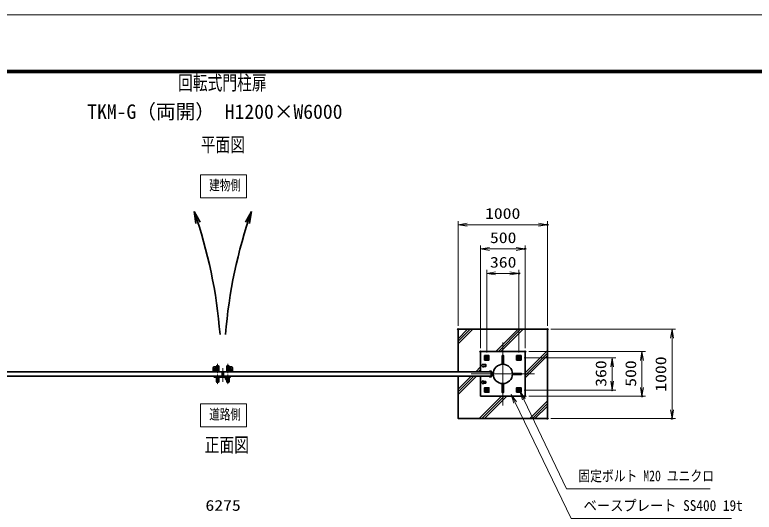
# Model space of a CAD drawing. Units: millimetres at full size. Extents: x -11880 to 11880, y -8400 to 8400.
# Drawn here: x -1593 to 6693, y 2831 to 8400 of the extents above; entities that cross this region are included whole.
import ezdxf
from ezdxf.enums import TextEntityAlignment as Align

# ---------------------------------------------------------------- set-up
doc = ezdxf.new("R2010")
doc.units = ezdxf.units.MM
doc.header["$LTSCALE"] = 30
doc.header["$PDMODE"] = 32
doc.header["$PDSIZE"] = 15
for name, pattern in [('DASHED', [7.5, 6, -1.5]), ('USER1', [18, 12, -1.5, 3, -1.5]), ('USER2', [9, 6, -0.75, 1.5, -0.75])]:
    doc.linetypes.add(name, pattern=pattern)
for name, color, linetype, lineweight in [('0-0_D-TTL', 7, 'Continuous', 18), ('0-1_外形線', 7, 'Continuous', 35), ('0-2_軸線', 200, 'USER1', 15), ('0-3_細線', 2, 'Continuous', 35), ('0-4_寸法線', 4, 'Continuous', 18), ('0-5_0', 7, 'Continuous', 18), ('0-7_隠れ線', 140, 'DASHED', 18), ('0-A_AM_0N', 7, 'Continuous', 50), ('0-B_AM_7N', 6, 'USER2', 18), ('1-2_AM_4N', 4, 'Continuous', 25), ('1-6_ハッチング', 253, 'Continuous', 13)]:
    doc.layers.add(name, color=color, linetype=linetype, lineweight=lineweight)
for name, color, linetype in [('0-6_Defpoints', 7, 'Continuous'), ('0-E_文字3', 254, 'Continuous'), ('1-4_文字', 254, 'Continuous')]:
    doc.layers.add(name, color=color, linetype=linetype)
doc.styles.add('ＭＳ ゴシック', font='')
doc.styles.get('ＭＳ ゴシック').set_extended_font_data('MS Gothic')

# ---------------------------------------------------------------- blocks, each defined once
blk = doc.blocks.new('A$C4093506B')
at = {"layer": '0-1_外形線'}
for p, q in [((-373.3, 0), (376.7, 0)), ((-373.3, -1755), (-373.3, 0)), ((376.7, -1755), (376.7, 0))]:
    blk.add_line(p, q, dxfattribs=at)
blk.add_arc((1.7, -1755), 375, 180, 0, dxfattribs=at)
at = {"layer": '0-2_軸線', "linetype": 'USER2'}
blk.add_line((1.7, 532.5), (1.7, -2662.5), dxfattribs=at)
blk = doc.blocks.new('A$C031A601E')
at = {"layer": '0-1_外形線'}
for p, q in [((-914.7, 739.2), (-914.7, -610.8)), ((-614.7, -910.8), (585.3, -910.8))]:
    blk.add_line(p, q, dxfattribs=at)
blk.add_lwpolyline([(885.3, -610.8), (885.3, 739.2), (-914.7, 739.2)], dxfattribs=at)
for centre, start, end in [((-614.7, -610.8), 180, 270), ((585.3, -610.8), 270, 0)]:
    blk.add_arc(centre, 300, start, end, dxfattribs=at)
at = {"layer": '0-2_軸線'}
for q in [(-14.7, 645.4), (-670.9, -10.8), (641.6, -10.8), (-14.7, -667.1)]:
    blk.add_line((-14.7, -10.8), q, dxfattribs=at)
at = {"layer": '0-3_細線'}
blk.add_circle((-14.7, -10.8), 525, dxfattribs=at)
at = {"layer": '0-7_隠れ線', "linetype": 'Continuous'}
blk.add_line((-914.7, 589.2), (885.3, 589.2), dxfattribs=at)
at = {"layer": '0-7_隠れ線'}
for radius in [420, 315, 285]:
    blk.add_circle((-14.7, -10.8), radius, dxfattribs=at)
blk = doc.blocks.new('U260')
at = {"layer": '0-A_AM_0N'}
blk.add_lwpolyline([(8260059.6, 87953181.2), (8260509.6, 87952921.4), (8260959.6, 87953181.2), (8260959.6, 87953700.8), (8260509.6, 87953960.6), (8260059.6, 87953700.8)], close=True, dxfattribs=at)
for radius in [450, 259.4]:
    blk.add_circle((8260509.6, 87953441), radius, dxfattribs=at)
at = {"layer": '0-B_AM_7N'}
for p, q in [((8260509.6, 87954012.6), (8260509.6, 87952869.5)), ((8259938.1, 87953441), (8261081.2, 87953441))]:
    blk.add_line(p, q, dxfattribs=at)
at = {"layer": '1-2_AM_4N'}
blk.add_arc((8260509.6, 87953441), 300, 260, 170, dxfattribs=at)
blk = doc.blocks.new('U261')
at = {"layer": '0-A_AM_0N'}
blk.add_lwpolyline([(8270859.6, 87953181.2), (8271309.6, 87952921.4), (8271759.6, 87953181.2), (8271759.6, 87953700.8), (8271309.6, 87953960.6), (8270859.6, 87953700.8)], close=True, dxfattribs=at)
for radius in [450, 259.4]:
    blk.add_circle((8271309.6, 87953441), radius, dxfattribs=at)
at = {"layer": '0-B_AM_7N'}
for p, q in [((8271309.6, 87954012.6), (8271309.6, 87952869.5)), ((8270738.1, 87953441), (8271881.2, 87953441))]:
    blk.add_line(p, q, dxfattribs=at)
at = {"layer": '1-2_AM_4N'}
blk.add_arc((8271309.6, 87953441), 300, 260, 170, dxfattribs=at)
blk = doc.blocks.new('U262')
at = {"layer": '0-A_AM_0N'}
blk.add_lwpolyline([(8270859.6, 87942381.2), (8271309.6, 87942121.4), (8271759.6, 87942381.2), (8271759.6, 87942900.8), (8271309.6, 87943160.6), (8270859.6, 87942900.8)], close=True, dxfattribs=at)
for radius in [450, 259.4]:
    blk.add_circle((8271309.6, 87942641), radius, dxfattribs=at)
at = {"layer": '0-B_AM_7N'}
for p, q in [((8270738.1, 87942641), (8271881.2, 87942641)), ((8271309.6, 87943212.6), (8271309.6, 87942069.5))]:
    blk.add_line(p, q, dxfattribs=at)
at = {"layer": '1-2_AM_4N'}
blk.add_arc((8271309.6, 87942641), 300, 260, 170, dxfattribs=at)
blk = doc.blocks.new('U263')
at = {"layer": '0-A_AM_0N'}
blk.add_lwpolyline([(8260059.6, 87942381.2), (8260509.6, 87942121.4), (8260959.6, 87942381.2), (8260959.6, 87942900.8), (8260509.6, 87943160.6), (8260059.6, 87942900.8)], close=True, dxfattribs=at)
for radius in [450, 259.4]:
    blk.add_circle((8260509.6, 87942641), radius, dxfattribs=at)
at = {"layer": '0-B_AM_7N'}
for p, q in [((8259938.1, 87942641), (8261081.2, 87942641)), ((8260509.6, 87943212.6), (8260509.6, 87942069.5))]:
    blk.add_line(p, q, dxfattribs=at)
at = {"layer": '1-2_AM_4N'}
blk.add_arc((8260509.6, 87942641), 300, 260, 170, dxfattribs=at)
blk = doc.blocks.new('ddgfdgggg')
at = {"layer": '0-1_外形線'}
for p, q in [((0, 720), (8880, 720)), ((0, 360), (8880, 360)), ((360, 0), (360, 360)), ((720, 0), (720, 360)), ((3480, 240), (3480, 360)), ((3540, 144), (3540, 240)), ((4620, 240), (4620, 144)), ((7080, 240), (7080, 360)), ((8280, 240), (7080, 240)), ((7140, 144), (7140, 240)), ((8220, 240), (8220, 144)), ((8280, 360), (8280, 240)), ((8880, 360), (8880, 720)), ((13680, 240), (13680, 720)), ((13680, 720), (19680, 720)), ((13680, 240), (19680, 240)), ((14340, 24), (14340, 120)), ((15180, -360), (15180, 240)), ((15420, 120), (15420, 24)), ((17940, 24), (17940, 120)), ((18180, -360), (18180, 240)), ((19020, 120), (19020, 24)), ((19680, 720), (19680, 240)), ((0, -720), (20459.5, -720)), ((623.5, -360), (20506.9, -360)), ((4320, -156), (3840, -156)), ((7920, -156), (7440, -156)), ((15120, -276), (14640, -276)), ((15000, -2400), (15000, -1320)), ((15240, -1080), (18120, -1080)), ((15960, -1080), (15960, -720)), ((15960, -1595), (17400, -1595)), ((17400, -1080), (17400, -720)), ((18720, -276), (18240, -276)), ((18360, -2400), (18360, -1320)), ((21386.8, -968.5), (20459.5, -720)), ((21480, -620.7), (20506.9, -360)), ((21386.8, -968.5), (21480, -620.7))]:
    blk.add_line(p, q, dxfattribs=at)
for points in [[(4680, 360), (4680, 240), (3480, 240)], [(15480, 240), (15480, 120), (14280, 120), (14280, 240)], [(19080, 240), (19080, 120), (17880, 120), (17880, 240)]]:
    blk.add_lwpolyline(points, dxfattribs=at)
for centre, radius, start, end in [((0, 0), 720, 90, 0), ((0, 0), 360, 90, 0), ((3840, 144), 300, 180, 270), ((4320, 144), 300, 270, 0.00002), ((7440, 144), 300, 180, 270), ((7920, 144), 300, 270, 0.00002), ((14640, 24), 300, 180, 270), ((15120, 24), 300, 270, 0.00002), ((18240, 24), 300, 180, 270), ((18720, 24), 300, 270, 0.00002), ((15240, -1320), 240, 90.00002, 180), ((16680, -2400), 1680, 180, 0), ((16680, -2400), 1080, 131.8103, 48.18971), ((18120, -1320), 240, 0.00002, 90.00002)]:
    blk.add_arc(centre, radius, start, end, dxfattribs=at)
at = {"layer": '0-2_軸線'}
for q in [(0, 1526.2), (0, -1526.2), (1526.2, 0)]:
    blk.add_line((0, 0), q, dxfattribs=at)
at = {"layer": '0-7_隠れ線', "linetype": 'Continuous'}
for p, q in [((16080, 720), (16380, 420)), ((16380, 420), (16980, 420)), ((16380, -1080), (16380, 420)), ((16500, -1080), (16500, 420)), ((16860, -1080), (16860, 420)), ((17280, 720), (16980, 420)), ((16980, -1080), (16980, 420)), ((15960, -720), (15960, -360)), ((17400, -720), (17400, -360))]:
    blk.add_line(p, q, dxfattribs=at)
blk = doc.blocks.new('_Open')
at = {"layer": '0-5_0', "color": 4}
blk.add_line((-30, 5), (0, 0), dxfattribs=at)
blk.add_lwpolyline([(-30, -5), (0, 0), (-30, 0)], dxfattribs=at)
blk = doc.blocks.new('S246')
at = {"layer": '0-4_寸法線'}
for points in [[(8335578.5, 87909505), (8287285.7, 87909505), (8272964.2, 87939518.6), (8271672.2, 87942226.1)], [(8273415.4, 87939733.9), (8271672.2, 87942226.1), (8272512.9, 87939303.2)]]:
    blk.add_lwpolyline(points, dxfattribs=at)
at = {"layer": '0-4_寸法線', "color": 254, "style": 'ＭＳ ゴシック', "width": 0.8}
blk.add_text('固定ボルト M20 ユニクロ', height=3637, dxfattribs=at).set_placement((8291294.8, 87910905.5), align=Align.BOTTOM_LEFT)
blk = doc.blocks.new('S247')
at = {"layer": '0-4_寸法線'}
for points in [[(8342821.8, 87899547.9), (8288855.4, 87899547.9), (8270071.6, 87938454.9), (8268767.3, 87941156.5)], [(8270521.8, 87938672.2), (8268767.3, 87941156.5), (8269621.3, 87938237.5)]]:
    blk.add_lwpolyline(points, dxfattribs=at)
at = {"layer": '0-4_寸法線', "color": 254, "style": 'ＭＳ ゴシック', "width": 0.9}
blk.add_text('ベースプレート SS400 19t', height=3637, dxfattribs=at).set_placement((8293055.4, 87900948.4), align=Align.BOTTOM_LEFT)

msp = doc.modelspace()

# ---------------------------------------------------------------- linework, layer by layer
at = {"layer": '0-0_D-TTL'}
for points in [[(-11880, -8400), (11880, -8400), (11880, 8400), (-11880, 8400)], [(-11116.29, 7779.43), (11116.29, 7779.43), (11116.29, -7777.71), (-11116.29, -7777.71)], [(-11109.21, 7772.36), (11109.21, 7772.36), (11109.21, -7770.64), (-11109.21, -7770.64)], [(-11102.14, 7765.29), (11102.14, 7765.29), (11102.14, -7763.57), (-11102.14, -7763.57)], [(-11095.07, 7758.21), (11095.07, 7758.21), (11095.07, -7756.5), (-11095.07, -7756.5)], [(-11088, 7751.14), (11088, 7751.14), (11088, -7749.43), (-11088, -7749.43)]]:
    msp.add_lwpolyline(points, close=True, dxfattribs=at)
at = {"layer": '0-1_外形線'}
for p, q in [((3625.54, 4628.58), (3625.54, 4403.58)), ((4125.54, 4628.58), (3625.54, 4628.58)), ((4125.54, 4128.58), (4125.54, 4628.58)), ((3725.54, 4409.58), (3745.54, 4409.58)), ((3745.54, 4353.58), (3745.54, 4403.58)), ((3751.54, 4403.58), (3751.54, 4353.58)), ((3625.54, 4353.58), (3625.54, 4128.58)), ((3751.54, 4391.08), (3768.11, 4391.08)), ((3768.11, 4366.08), (3751.54, 4366.08)), ((3625.54, 4128.58), (4125.54, 4128.58))]:
    msp.add_line(p, q, dxfattribs=at)
for points in [[(3375.54, 4353.58), (3375.54, 3878.58), (4375.54, 3878.58), (4375.54, 4878.58), (3375.54, 4878.58), (3375.54, 4403.58)], [(3745.54, 4403.58), (3725.54, 4403.58), (3725.54, 4409.58)], [(3745.54, 4347.58), (3725.54, 4347.58), (3725.54, 4353.58), (3745.54, 4353.58)]]:
    msp.add_lwpolyline(points, dxfattribs=at)
for points in [[(3670.54, 4533.58), (3720.54, 4533.58), (3720.54, 4583.58), (3670.54, 4583.58)], [(4030.54, 4533.58), (4080.54, 4533.58), (4080.54, 4583.58), (4030.54, 4583.58)], [(730.54, 4403.58), (-2269.46, 4403.58), (-2269.46, 4353.58), (730.54, 4353.58)], [(745.54, 4403.58), (3745.54, 4403.58), (3745.54, 4353.58), (745.54, 4353.58)], [(3670.54, 4173.58), (3720.54, 4173.58), (3720.54, 4223.58), (3670.54, 4223.58)], [(4030.54, 4173.58), (4080.54, 4173.58), (4080.54, 4223.58), (4030.54, 4223.58)]]:
    msp.add_lwpolyline(points, close=True, dxfattribs=at)
for centre, radius in [((3875.54, 4378.58), 108.15), ((660.54, 4428.58), 12.5), ((815.54, 4428.58), 12.5)]:
    msp.add_circle(centre, radius, dxfattribs=at)
for centre, start, end in [((3745.54, 4403.58), 0, 90), ((3745.54, 4353.58), 270, 0)]:
    msp.add_arc(centre, 6, start, end, dxfattribs=at)
at = {"layer": '0-2_軸線'}
for p, q in [((3875.54, 4378.58), (3875.54, 4732.14)), ((660.54, 4428.58), (646.79, 4428.58)), ((660.54, 4428.58), (660.54, 4442.33)), ((660.54, 4428.58), (660.54, 4414.83)), ((660.54, 4428.58), (674.29, 4428.58)), ((738.04, 4442.17), (738.04, 4291.22)), ((738.04, 4442.17), (738.04, 4291.22)), ((815.54, 4428.58), (801.79, 4428.58)), ((815.54, 4428.58), (815.54, 4442.33)), ((815.54, 4428.58), (829.29, 4428.58)), ((815.54, 4428.58), (815.54, 4414.83)), ((3875.54, 4378.58), (3521.98, 4378.58)), ((3745.54, 4378.58), (3906.03, 4378.58)), ((3875.54, 4378.58), (4229.09, 4378.58)), ((3875.54, 4378.58), (3875.54, 4025.03))]:
    msp.add_line(p, q, dxfattribs=at)
at = {"layer": '0-3_細線'}
for p, q in [((416.72, 6199.32), (437.75, 6064.64)), ((416.72, 6199.32), (484.42, 6078.14)), ((1059.35, 6199.32), (991.65, 6078.14)), ((1059.35, 6199.32), (1038.32, 6064.64)), ((3869.54, 4586.48), (3869.54, 4486.57)), ((3751.54, 4395.08), (3755.54, 4391.08)), ((3755.54, 4366.08), (3751.54, 4362.08)), ((3655.54, 4303.58), (3635.54, 4283.58)), ((3635.54, 4283.58), (3655.54, 4263.58)), ((3655.54, 4303.58), (3655.54, 4293.58)), ((3655.54, 4293.58), (3685.54, 4293.58)), ((3685.54, 4273.58), (3655.54, 4273.58)), ((3655.54, 4263.58), (3655.54, 4273.58)), ((3685.54, 4293.58), (3685.54, 4273.58))]:
    msp.add_line(p, q, dxfattribs=at)
for points in [[(3869.54, 4586.48), (3881.54, 4586.48), (3881.54, 4486.73)], [(3655.54, 4493.58), (3635.54, 4473.58), (3655.54, 4453.58), (3655.54, 4463.58)], [(3655.54, 4493.58), (3655.54, 4483.58), (3685.54, 4483.58), (3685.54, 4463.58), (3655.54, 4463.58)], [(3983.52, 4384.58), (4083.44, 4384.58), (4083.44, 4372.58), (3983.52, 4372.58)], [(3869.54, 4270.6), (3869.54, 4170.68), (3881.54, 4170.68), (3881.54, 4270.44)]]:
    msp.add_lwpolyline(points, dxfattribs=at)
for centre, start, end in [((-4731.88, 4395.91), 4.47285, 19.30394), ((6207.95, 4395.91), 160.69606, 175.52715)]:
    msp.add_arc(centre, 5455.3, start, end, dxfattribs=at)
at = {"layer": '0-4_寸法線'}
for p, q in [((3375.54, 4918.58), (3375.54, 6089.52)), ((3375.54, 6049.52), (4375.54, 6049.52)), ((4375.54, 4918.58), (4375.54, 6089.52)), ((3625.54, 4668.58), (3625.54, 5818.58)), ((4125.54, 4668.58), (4125.54, 5818.58)), ((3625.54, 5778.58), (4125.54, 5778.58)), ((3695.54, 4617.64), (3695.54, 5543.67)), ((3695.54, 5503.67), (4055.54, 5503.67)), ((4055.54, 4617.64), (4055.54, 5543.67)), ((4415.54, 4878.58), (5811.88, 4878.58)), ((5771.88, 4878.58), (5771.88, 3878.58)), ((4114.59, 4558.58), (5140.88, 4558.58)), ((4165.54, 4628.58), (5474.74, 4628.58)), ((5100.88, 4558.58), (5100.88, 4198.58)), ((5434.74, 4628.58), (5434.74, 4128.58)), ((4114.59, 4198.58), (5140.88, 4198.58)), ((4165.54, 4128.58), (5474.74, 4128.58)), ((4415.54, 3878.58), (5811.88, 3878.58))]:
    msp.add_line(p, q, dxfattribs=at)
for points in [[(488.35, 6350.71), (1003.62, 6350.71), (1003.62, 6607.79), (488.35, 6607.79)], [(488.35, 3785.05), (1003.62, 3785.05), (1003.62, 4042.12), (488.35, 4042.12)]]:
    msp.add_lwpolyline(points, close=True, dxfattribs=at)
at = {"layer": '0-6_Defpoints'}
for p in [(4375.54, 6049.52), (4125.54, 5778.58), (4055.54, 5503.67), (3375.54, 4878.58), (4375.54, 4878.58), (4375.54, 4878.58), (3625.54, 4628.58), (3695.54, 4577.64), (4055.54, 4577.64), (4074.59, 4558.58), (4125.54, 4628.58), (4125.54, 4628.58), (4074.59, 4198.58), (5100.88, 4198.58), (4125.54, 4128.58), (5434.74, 4128.58), (4375.54, 3878.58), (5771.88, 3878.58)]:
    msp.add_point(p, dxfattribs=at)
at = {"layer": '0-7_隠れ線'}
for centre in [(3695.54, 4558.58), (4055.54, 4558.58), (3695.54, 4198.58), (4055.54, 4198.58)]:
    msp.add_circle(centre, 20, dxfattribs=at)
at = {"layer": '1-6_ハッチング'}
for p, q in [((3375.54, 4773.23), (3480.89, 4878.58)), ((3375.54, 4744.23), (3509.89, 4878.58)), ((3375.54, 4715.23), (3538.89, 4878.58)), ((3796.57, 4628.58), (4046.57, 4878.58)), ((3825.57, 4628.58), (4075.57, 4878.58)), ((3854.57, 4628.58), (4104.57, 4878.58)), ((4125.54, 4391.86), (4375.54, 4641.86)), ((4125.54, 4362.86), (4375.54, 4612.86)), ((4125.54, 4333.86), (4375.54, 4583.86)), ((3571.57, 4403.58), (3625.54, 4457.55)), ((3600.57, 4403.58), (3625.54, 4428.55)), ((3375.54, 4207.55), (3521.57, 4353.58)), ((3375.54, 4178.55), (3550.57, 4353.58)), ((3375.54, 4149.55), (3579.57, 4353.58)), ((3612.26, 3878.58), (3862.26, 4128.58)), ((3641.26, 3878.58), (3891.26, 4128.58)), ((3670.26, 3878.58), (3920.26, 4128.58)), ((4177.95, 3878.58), (4375.54, 4076.17)), ((4206.95, 3878.58), (4375.54, 4047.17)), ((4235.95, 3878.58), (4375.54, 4018.17))]:
    msp.add_line(p, q, dxfattribs=at)

# ---------------------------------------------------------------- block references
at = {"layer": '0-1_外形線', "yscale": 0.03333333, "rotation": 180}
for name, p, xscale in [('A$C4093506B', (680.59, 4403.58), 0.03333333), ('A$C4093506B', (795.48, 4403.58), -0.03333333), ('A$C031A601E', (661.03, 4428.22), -0.03333333), ('A$C031A601E', (815.05, 4428.22), 0.03333333)]:
    msp.add_blockref(name, p, dxfattribs=dict(at, xscale=xscale))
at = {"layer": '0-1_外形線'}
for name, p, xscale, yscale in [('ddgfdgggg', (644.04, 4347.58), 0.008333333, 0.008333333), ('A$C4093506B', (680.59, 4353.58), -0.03333333, 0.03333333), ('A$C4093506B', (795.48, 4353.58), 0.03333333, 0.03333333)]:
    msp.add_blockref(name, p, dxfattribs=dict(at, xscale=xscale, yscale=yscale))
at = {"layer": '0-4_寸法線', "xscale": 3.333333, "yscale": 3.333333}
for p, rotation in [((3375.54, 6049.52), 180), ((3625.54, 5778.58), 180), ((3695.54, 5503.67), 180), ((5771.88, 4878.58), 90), ((5100.88, 4558.58), 90), ((5434.74, 4628.58), 90), ((5100.88, 4198.58), 270), ((5434.74, 4128.58), 270), ((5771.88, 3878.58), 270)]:
    msp.add_blockref('_Open', p, dxfattribs=dict(at, rotation=rotation))
at = {"layer": '0-4_寸法線'}
for name, p, xscale, yscale in [('_Open', (4375.54, 6049.52), 3.333333, 3.333333), ('_Open', (4125.54, 5778.58), 3.333333, 3.333333), ('_Open', (4055.54, 5503.67), 3.333333, 3.333333), ('S247', (-271654.79, -2927222.78), 0.03333333, 0.03333333), ('S246', (-271654.79, -2927222.78), 0.03333333, 0.03333333)]:
    msp.add_blockref(name, p, dxfattribs=dict(at, xscale=xscale, yscale=yscale))
at = {"layer": '0-A_AM_0N', "xscale": 0.03333333, "yscale": 0.03333333}
for name in ['U260', 'U261', 'U263', 'U262']:
    msp.add_blockref(name, (-271654.79, -2927222.78), dxfattribs=at)

# ---------------------------------------------------------------- texts
at = {"layer": '0-1_外形線', "style": 'ＭＳ ゴシック', "width": 0.75}
for s, p in [('建物側', (585.94, 6399.43)), ('道路側', (585.94, 3833.76))]:
    msp.add_text(s, height=115.5, dxfattribs=at).set_placement(p, align=Align.BOTTOM_LEFT)
at = {"layer": '0-4_寸法線', "color": 254, "style": 'ＭＳ ゴシック', "width": 1.2}
for s, p in [('1000', (3676.34, 6078.2)), ('500', (3731.54, 5807.27)), ('360', (3731.54, 5532.36)), ('6275', (543.64, 2809.7))]:
    msp.add_text(s, height=121.2, dxfattribs=at).set_placement(p, align=Align.BOTTOM_LEFT)
for s, p in [('1000', (5743.19, 4179.38)), ('360', (5072.2, 4234.58)), ('500', (5406.06, 4234.58))]:
    msp.add_text(s, height=121.2, rotation=90, dxfattribs=at).set_placement(p, align=Align.BOTTOM_LEFT)
at = {"layer": '0-E_文字3', "style": 'ＭＳ ゴシック', "width": 0.75}
msp.add_text('回転式門柱扉', height=161.7, dxfattribs=at).set_placement((236.92, 7509.45), align=Align.BOTTOM_LEFT)
at = {"layer": '0-E_文字3', "style": 'ＭＳ ゴシック'}
msp.add_text('TKM-G（両開） H1200×W6000', height=161.6, dxfattribs=at).set_placement((-781.13, 7186.48), align=Align.BOTTOM_LEFT)
at = {"layer": '1-4_文字', "style": 'ＭＳ ゴシック', "width": 0.75}
for s, p in [('平面図', (491.29, 6817.26)), ('正面図', (534.98, 3455.03))]:
    msp.add_text(s, height=161.7, dxfattribs=at).set_placement(p, align=Align.BOTTOM_LEFT)

doc.saveas('drawing.dxf')
